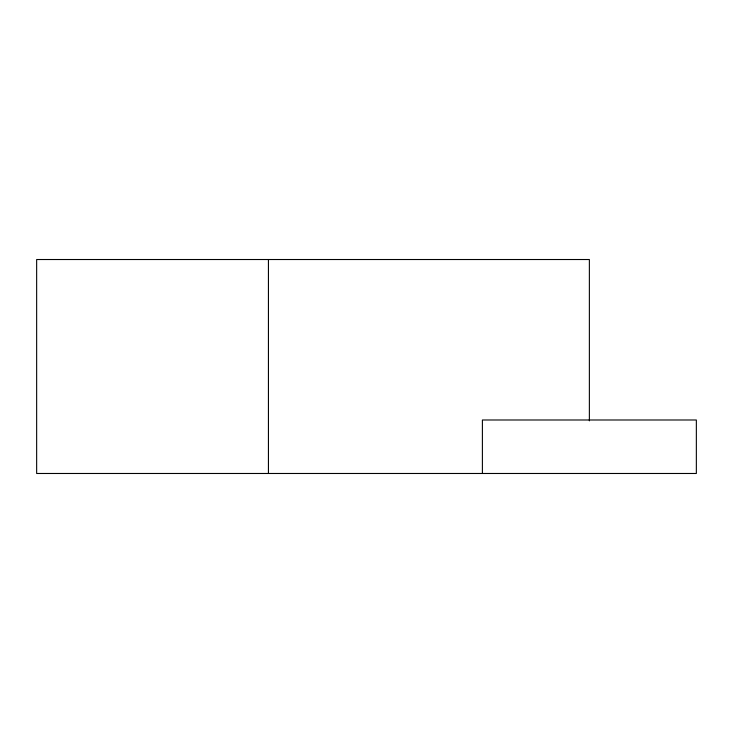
<?xml version="1.0" encoding="UTF-8"?>
<svg xmlns="http://www.w3.org/2000/svg" width="733" height="733" viewBox="0 0 733 733"><rect width="100%" height="100%" fill="white"/><g stroke="black" fill="none" stroke-linecap="round" stroke-linejoin="round"><path stroke-width="1.1" d="M589.369 420.843L589.369 259.519L36.65 259.519L36.65 473.481L696.35 473.481L696.35 419.991L482.396 419.991L482.396 473.481M268.434 259.519L268.434 473.481"/></g></svg>
